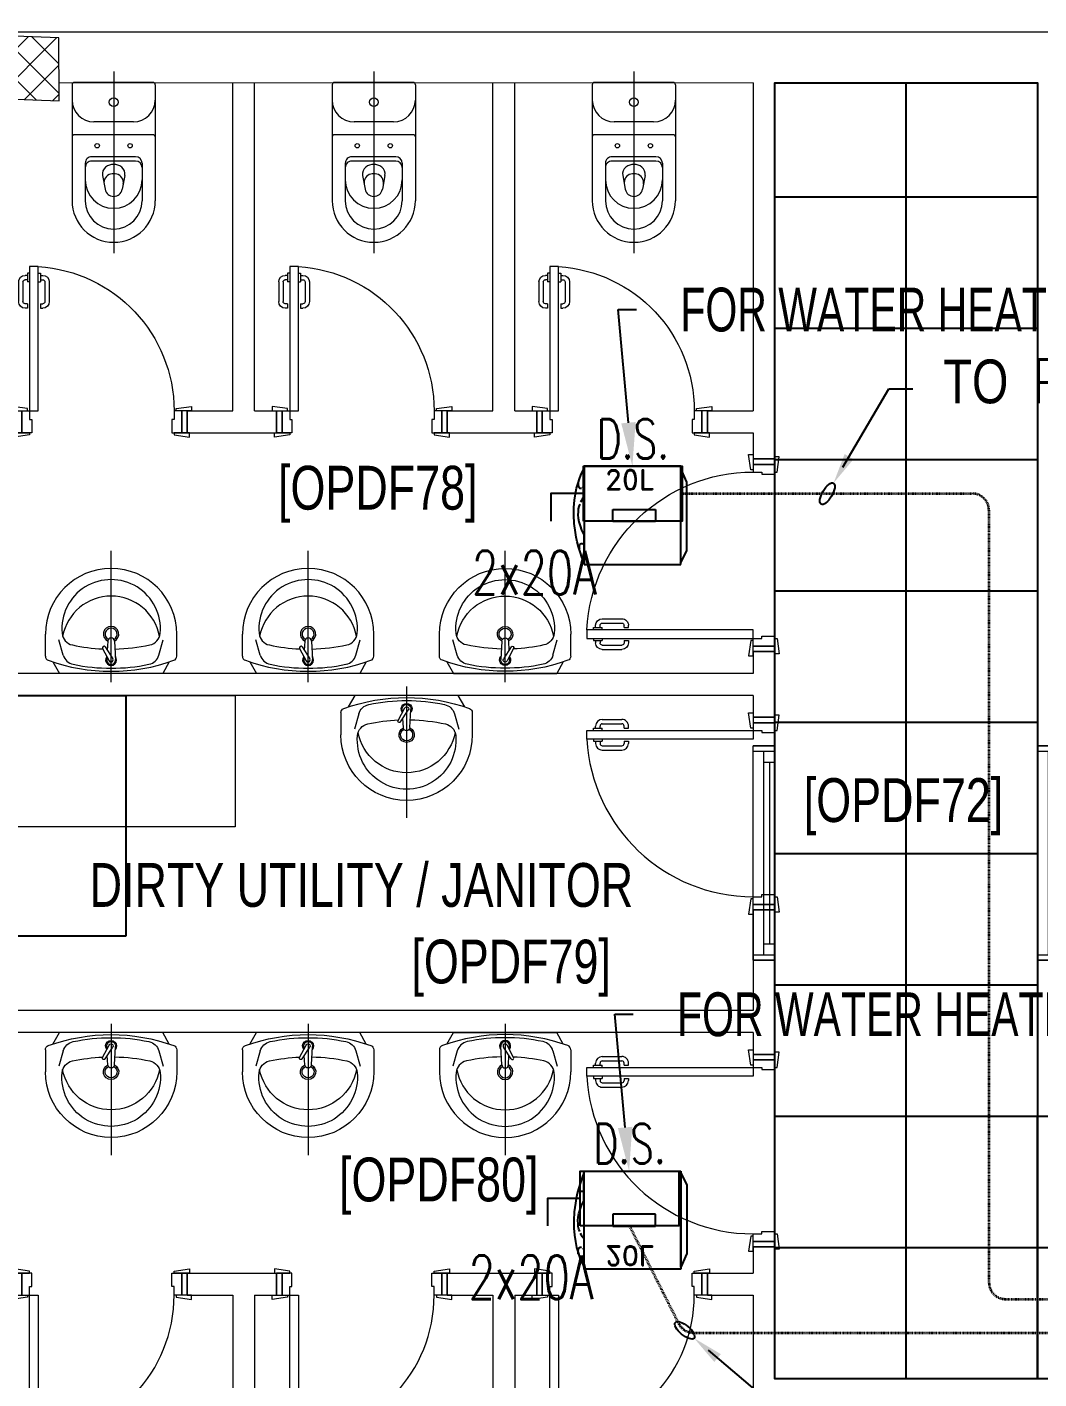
# Model space of a CAD drawing. Extents: x -178977 to 231842, y -29287 to 19916.
# Drawn here: x -1366 to 3257, y 2687 to 8863 of the extents above; entities that cross this region are included whole.
import ezdxf
from ezdxf import colors
from ezdxf.entities.mleader import LeaderData, LeaderLine
from ezdxf.enums import TextEntityAlignment as Align
from ezdxf.math import Vec2, Vec3

# ---------------------------------------------------------------- set-up
doc = ezdxf.new("R2010")
doc.units = 0
doc.header["$LTSCALE"] = 0.25
doc.linetypes.add('DASHDOT', pattern=[25.4, 12.7, -6.35, 0, -6.35])
doc.linetypes.add('HIDDEN', pattern=[9.525, 6.35, -3.175])
for name, color, linetype, lineweight in [('01-First Floor-FUR$0$72_EGR_BASE_TEXT', 252, 'Continuous', 5), ('01-First Floor-FUR$0$Aluminum', 251, 'Continuous', 5), ('01-First Floor-FUR$0$C-HYDR-CTCH', 251, 'Continuous', 5), ('01-First Floor-FUR$0$Hatch', 252, 'Continuous', 5), ('01-First Floor-FUR$0$LOADING', 253, 'Continuous', 5), ('01-First Floor-FUR$0$SANIT', 250, 'Continuous', 5), ('01-First Floor-FUR$0$Walls', 251, 'Continuous', 5), ('01-First Floor-FUR$0$Wooden Joinery', 251, 'Continuous', 5), ('E-LITE-CIRC', 6, 'Continuous', 25), ('E-LITE-CLNG-CNDT', 6, 'DASHDOT', 35), ('E-POWR-CIRC-NUMB', 6, 'Continuous', 25), ('E-POWR-CLNG-CNDT', 6, 'DASHDOT', 35), ('E-POWR-CTRL-NUMB', 6, 'Continuous', 25), ('E-POWR-FLOR-CNDT', 6, 'HIDDEN', 25), ('E-POWR-TEXT', 6, 'Continuous', 25)]:
    doc.layers.add(name, color=color, linetype=linetype, lineweight=lineweight)
for name, color, linetype in [('01-First Floor-FUR$0$FALSE CEILING', 251, 'Continuous'), ('CARTOUCHE', 254, 'Continuous'), ('E-POWR-IDEN', 101, 'Continuous'), ('e-powr-swch @ 100', 191, 'Continuous'), ('PW-ACCESSORIES', 253, 'Continuous')]:
    doc.layers.add(name, color=color, linetype=linetype)
doc.styles.add('01-First Floor-FUR$0$X3G_ENTITY_9EC9', font='swisscl.ttf', dxfattribs={"height": 0.2})
doc.styles.add('01-First Floor-FUR$0$X3G_ENTITY_9F38', font='swisscl.ttf', dxfattribs={"height": 0.2})
doc.styles.add('DC_Elc_Romans', font='elc_romans.shx', dxfattribs={"width": 0.7})
doc.styles.add('DC_SIMPLEX', font='SIMPLEX.shx', dxfattribs={"width": 0.7})
doc.styles.add('ROMAND', font='romand.shx')

# ---------------------------------------------------------------- blocks, each defined once
blk = doc.blocks.new('01-First Floor-FUR$0$A$C72370EFE')
at = {"layer": '01-First Floor-FUR$0$Wooden Joinery'}
for p, q in [((-0.01, -0.04), (-0.02, -0.04)), ((-0.01, -0.06), (-0.02, -0.06)), ((-0.01, -0.03), (-0.01, -0.07)), ((0, -0.03), (-0.01, -0.03)), ((0.04, -0.03), (0.05, -0.03)), ((0.05, -0.03), (0.05, -0.07)), ((0.05, -0.04), (0.06, -0.04)), ((0.05, -0.06), (0.06, -0.06)), ((-0.05, -0.07), (-0.05, -0.16)), ((-0.03, -0.07), (-0.03, -0.16)), ((0, -0.07), (-0.01, -0.07)), ((0.04, -0.07), (0.05, -0.07)), ((0.07, -0.07), (0.07, -0.16)), ((0.09, -0.07), (0.09, -0.16)), ((-0.01, -0.17), (-0.02, -0.17)), ((-0.01, -0.17), (-0.01, -0.19)), ((0.05, -0.17), (0.06, -0.17)), ((0.05, -0.17), (0.05, -0.19)), ((-0.01, -0.19), (-0.02, -0.19)), ((0.05, -0.19), (0.06, -0.19))]:
    blk.add_line(p, q, dxfattribs=at)
for centre, radius, start, end in [((-0.02, -0.07), 0.03, 90, 180), ((-0.02, -0.07), 0.01, 90, 180), ((0.06, -0.07), 0.03, 0, 90), ((0.06, -0.07), 0.01, 0, 90), ((-0.02, -0.16), 0.03, 180, 270), ((-0.02, -0.16), 0.01, 180, 270), ((0.06, -0.16), 0.01, 270, 0), ((0.06, -0.16), 0.03, 270, 0)]:
    blk.add_arc(centre, radius, start, end, dxfattribs=at)
blk = doc.blocks.new('01-First Floor-FUR$0$A$C268A7CF0')
at = {"layer": '01-First Floor-FUR$0$Wooden Joinery'}
for points in [[(80, 758.8), (80, 768.8), (10, 778.8), (10, 758.8)], [(740, 758.8), (740, 768.8), (810, 778.8), (810, 758.8)], [(70, 658.8), (70, 648.8), (0, 638.8), (0, 658.8)], [(120, 658.8), (120, 0), (80, 0), (80, 658.8)], [(750, 658.8), (750, 648.8), (820, 638.8), (820, 658.8)]]:
    blk.add_lwpolyline(points, close=True, dxfattribs=at)
for points in [[(45, 658.8), (45, 758.8), (20, 758.8), (20, 658.8), (45, 658.8)], [(45, 658.8), (80, 658.8), (80, 698.8), (90, 698.8), (90, 758.8), (45, 758.8), (45, 658.8)], [(775, 658.8), (740, 658.8), (740, 698.8), (730, 698.8), (730, 758.8), (775, 758.8), (775, 658.8)], [(775, 658.8), (775, 758.8), (800, 758.8), (800, 658.8), (775, 658.8)]]:
    blk.add_lwpolyline(points, dxfattribs=at)
blk.add_arc((80, 658.8), 660, 273.4748, 0, dxfattribs=at)
at = {"layer": '01-First Floor-FUR$0$Wooden Joinery', "xscale": 999.9999999998854, "yscale": 999.9999999998854, "zscale": 999.9999999998854, "rotation": 180}
blk.add_blockref('01-First Floor-FUR$0$A$C72370EFE', (120, 0), dxfattribs=at)
blk = doc.blocks.new('01-First Floor-FUR$0$A$C5FCA3E6B')
at = {"layer": '01-First Floor-FUR$0$Wooden Joinery'}
for points in [[(80, 858.9), (80, 868.9), (10, 878.9), (10, 858.9)], [(840, 858.9), (840, 868.9), (910, 878.9), (910, 858.9)], [(70, 758.9), (70, 748.9), (0, 738.9), (0, 758.9)], [(120, 758.9), (120, 0), (80, 0), (80, 758.9)], [(850, 758.9), (850, 748.9), (920, 738.9), (920, 758.9)]]:
    blk.add_lwpolyline(points, close=True, dxfattribs=at)
for points in [[(45, 758.9), (45, 858.9), (20, 858.9), (20, 758.9), (45, 758.9)], [(45, 758.9), (80, 758.9), (80, 798.9), (90, 798.9), (90, 858.9), (45, 858.9), (45, 758.9)], [(875, 758.9), (840, 758.9), (840, 798.9), (830, 798.9), (830, 858.9), (875, 858.9), (875, 758.9)], [(875, 758.9), (875, 858.9), (900, 858.9), (900, 758.9), (875, 758.9)]]:
    blk.add_lwpolyline(points, dxfattribs=at)
blk.add_arc((80, 758.9), 760, 273.01713, 0, dxfattribs=at)
at = {"layer": '01-First Floor-FUR$0$Wooden Joinery', "xscale": 999.9999999998854, "yscale": 999.9999999998854, "zscale": 999.9999999998854, "rotation": 180}
blk.add_blockref('01-First Floor-FUR$0$A$C72370EFE', (120, 0), dxfattribs=at)
blk = doc.blocks.new('01-First Floor-FUR$0$lav-manta 60')
at = {"layer": '01-First Floor-FUR$0$SANIT'}
for p, q in [((-0.2658, -0.0529), (-0.2358, 0)), ((-0.2358, 0), (0.2358, 0)), ((0, 0.04), (0, -0.56)), ((0.2658, -0.0529), (0.2358, 0)), ((0.0389, -0.1142), (0.0087, -0.0575)), ((-0.3, -0.0789), (-0.3, -0.18)), ((-0.2185, -0.0841), (-0.2383, -0.1537)), ((-0.015, -0.1473), (-0.0199, -0.064)), ((0.0274, -0.121), (-0.0078, -0.0673)), ((0.015, -0.1473), (0.0174, -0.1057)), ((0.0191, -0.077), (0.0199, -0.064)), ((0.2185, -0.0841), (0.2383, -0.1537)), ((0.3, -0.0789), (0.3, -0.18))]:
    blk.add_line(p, q, dxfattribs=at)
for centre, radius, start, end in [((-0.28, -0.0789), 0.02, 109.82288, 180), ((0, -0.8557), 0.8457, 70.17712, 109.82288), ((-0.1608, -0.1006), 0.06, 101.80862, 164.07939), ((0, -0.8696), 0.8457, 78.19138, 101.80862), ((0, -0.0617), 0.025, 320.74745, 220.36799), ((0, -0.0617), 0.02, 353.26708, 186.68201), ((0, -0.0617), 0.00966, 25.41267, 215.95772), ((0.1608, -0.1006), 0.06, 15.92061, 78.19138), ((0.28, -0.0789), 0.02, 0, 70.17712), ((0, -0.9572), 0.8457, 91.15716, 102.08826), ((0, -0.9572), 0.8457, 88.54856, 88.84398), ((0.0332, -0.1176), 0.00666, 210.68519, 30.68519), ((0, -0.9572), 0.8457, 77.91174, 87.42745), ((0, -0.18), 0.3, 180, 0), ((0, -0.2039), 0.2252, 174.81422, 5.18578), ((-0.1645, -0.189), 0.06, 102.08826, 174.81422), ((0, -0.1282), 0.2252, 190.60973, 349.39027), ((0, -0.18), 0.035, 115.31059, 64.68941), ((0, -0.18), 0.0275, 117.14957, 62.85043), ((0, -0.1473), 0.015, 180, 0), ((0.1645, -0.189), 0.06, 5.18578, 77.91174)]:
    blk.add_arc(centre, radius, start, end, dxfattribs=at)
blk = doc.blocks.new('01-First Floor-FUR$0$WC manta')
at = {"layer": '01-First Floor-FUR$0$SANIT'}
for p, q in [((-0.12, 0.19), (0.41, 0.19)), ((-0.13, 0.18), (-0.13, -0.18)), ((0.109, 0.18), (0.109, -0.18)), ((0.239, 0.13), (0.41, 0.13)), ((0.05, 0.09), (0.05, -0.09)), ((0.209, 0.1), (0.209, -0.1)), ((0.229, 0.1), (0.229, -0.1)), ((-0.18, 0), (0.65, 0)), ((0.2955, 0.051), (0.3581, 0.0393)), ((0.2955, -0.051), (0.3581, -0.0393)), ((0.239, -0.13), (0.41, -0.13)), ((-0.12, -0.19), (0.41, -0.19))]:
    blk.add_line(p, q, dxfattribs=at)
for centre, radius in [((0.159, 0.0752), 0.01), ((-0.04, 0), 0.02), ((0.159, -0.0753), 0.01)]:
    blk.add_circle(centre, radius, dxfattribs=at)
for centre, radius, start, end in [((-0.12, 0.18), 0.01, 90, 180), ((-0.05, 0.09), 0.1, 0, 90), ((0.119, 0.18), 0.01, 90, 180), ((0.41, 0), 0.19, 270, 90), ((0.239, 0.1), 0.03, 90, 180), ((0.259, 0.1), 0.03, 90, 180), ((0.3147, 0), 0.13, 270, 90), ((0.41, 0), 0.13, 270, 90), ((0.3029, 0), 0.0588, 141.52497, 218.47503), ((0.2882, 0.0117), 0.04, 79.42885, 141.52497), ((0.3454, 0), 0.0588, 166.41759, 193.58241), ((0.3271, 0.0044), 0.04, 79.42885, 166.41759), ((0.3507, 0), 0.04, 280.57115, 79.42885), ((0.2882, -0.0117), 0.04, 218.47503, 280.57115), ((0.3271, -0.0044), 0.04, 193.58241, 280.57115), ((-0.05, -0.09), 0.1, 270, 0), ((0.239, -0.1), 0.03, 180, 270), ((0.259, -0.1), 0.03, 180, 270), ((-0.12, -0.18), 0.01, 180, 270), ((0.119, -0.18), 0.01, 180, 270)]:
    blk.add_arc(centre, radius, start, end, dxfattribs=at)
blk = doc.blocks.new('01-First Floor-FUR$0$A$C76ae8329')
at = {"layer": '01-First Floor-FUR$0$Aluminum'}
for p, q in [((202.1, 404.6), (1182.1, 404.6)), ((227.1, 404.6), (227.1, 304.6)), ((1157.1, 404.6), (1157.1, 304.6)), ((227.1, 354.6), (1157.1, 354.6)), ((277.1, 354.6), (277.1, 304.6)), ((1107.1, 329.6), (277.1, 329.6)), ((1107.1, 354.6), (1107.1, 304.6)), ((202.1, 304.6), (1182.1, 304.6))]:
    blk.add_line(p, q, dxfattribs=at)
at = {"layer": '01-First Floor-FUR$0$Walls'}
for p, q in [((202.1, 304.6), (202.1, 404.6)), ((202.1, 304.6), (202.1, 404.6)), ((202.1, 404.6), (202.1, 304.6)), ((1182.1, 304.6), (1182.1, 404.6)), ((1182.1, 304.6), (1182.1, 404.6)), ((1182.1, 404.6), (1182.1, 304.6))]:
    blk.add_line(p, q, dxfattribs=at)
blk = doc.blocks.new('01-First Floor-FUR$0$cabinet')
at = {"layer": '01-First Floor-FUR$0$LOADING'}
for p, q in [((-73442.3, -98322.6, 0), (-73442.3, -97222.6, 0)), ((-73442.3, -97222.6, 0), (-72842.3, -97222.6, 0)), ((-72842.3, -97222.6, 0), (-72842.3, -98322.6, 0)), ((-72842.3, -98322.6, 0), (-73442.3, -98322.6, 0))]:
    blk.add_line(p, q, dxfattribs=at)
blk = doc.blocks.new('01-First Floor-FUR')
at = {"layer": '01-First Floor-FUR$0$Hatch'}
h = blk.add_hatch(dxfattribs=at)
h.set_pattern_fill('ANSI37', color=256, scale=30)
h.set_pattern_definition([(45, (-1823.345, -13062.25), (-67.35192, 67.35192), []), (135, (-1823.345, -13062.25), (-67.35192, -67.35192), [])])
h.paths.add_polyline_path([(49129.3, 8855.6), (48525.4, 8847.5), (48529.3, 8559.1), (49133.2, 8567.2)])
h.paths.add_polyline_path([(41968.6, 8847.9), (41385, 8842.5), (41365.1, 8551.1), (41948.6, 8556.5)])
h.paths.add_polyline_path([(27591.6, 8840.5), (26992.5, 8836.4), (26986.8, 8543.4), (27585.9, 8547.5)])
h.paths.add_polyline_path([(34776.8, 8842.7), (34175.6, 8835.2), (34167.4, 8549.5), (34768.6, 8557)])
h.paths.add_polyline_path([(20372.4, 8849.8), (19765.9, 8827.9), (19780.4, 8535.4), (20386.9, 8557.2)])
h.paths.add_polyline_path([(13635.8, 8839.4), (12413.8, 8863.3), (12407.4, 8567.2), (13629.3, 8543.3)])
h.paths.add_polyline_path([(13649.8, 1639.3), (12434.8, 1623.6), (12421.4, 1331.2), (13636.4, 1346.9)])
h.paths.add_polyline_path([(13623.8, -5553.9), (12420.7, -5569.8), (12415, -5862.9), (13618.1, -5846.9)])
h.paths.add_polyline_path([(13642.3, -12752.6), (12445.6, -12764), (12448.4, -13058.5), (13645.1, -13047)])
h.paths.add_polyline_path([(6007.3, -12750.5), (5403.7, -12754.2), (5414.4, -13039.6), (6017.9, -13035.9)])
h.paths.add_polyline_path([(5991.8, -5552.5), (5395, -5550.9), (5394.9, -5852.1), (5991.7, -5853.6)])
h.paths.add_polyline_path([(6001.7, 1637.1), (5382.4, 1638.3), (5371.8, 1335.4), (5991.1, 1334.1)])
h.paths.add_polyline_path([(5978.4, 8816.5), (5377.7, 8830.9), (5374.1, 8541.3), (5974.8, 8526.8)])
h.paths.add_polyline_path([(-1220.7, 8814.6), (-1823.3, 8837.3), (-1821.5, 8549), (-1218.8, 8526.3)])
h.paths.add_polyline_path([(-1213, -5563.7), (-1815, -5570.7), (-1811.6, -5862.3), (-1209.6, -5855.3)])
h.paths.add_polyline_path([(-1195.5, -12758.3), (-1793.9, -12759.3), (-1789, -13060), (-1190.6, -13059)])
h.paths.add_polyline_path([(20391.2, -12745), (19785.5, -12758), (19791.3, -13059.2), (20396.9, -13046.2)])
h.paths.add_polyline_path([(20384.7, -5552.6), (19790.3, -5570.1), (19792.4, -5866.7), (20386.8, -5849.1)])
h.paths.add_polyline_path([(20376, 1655.5), (19777, 1647.8), (19781.1, 1347.6), (20380, 1355.3)])
h.paths.add_polyline_path([(27576.3, 1640.2), (26974.4, 1644.9), (26978.6, 1352.8), (27580.6, 1348.1)])
h.paths.add_polyline_path([(27580.1, -5542.5), (26976.2, -5560), (26989.7, -5860.1), (27589.8, -5839.1)])
h.paths.add_polyline_path([(27596.2, -12758.5), (26992.3, -12751.9), (26990, -13037.6), (27593.8, -13044.2)])
h.paths.add_polyline_path([(34794.7, -12748), (34197.4, -12762.6), (34206.4, -13062.3), (34803.7, -13047.7)])
h.paths.add_polyline_path([(34787.4, -5559.7), (34186.1, -5557.7), (34187.2, -5855), (34788.5, -5856.9)])
h.paths.add_polyline_path([(34750.9, 1644.2), (34170.1, 1648.9), (34189.8, 1359), (34770.6, 1354.3)])
h.paths.add_polyline_path([(41954.3, 1643.4), (41356.7, 1657.2), (41358.7, 1365.3), (41956.3, 1351.5)])
h.paths.add_polyline_path([(41955.3, -5555.1), (41386.9, -5562.7), (41388.7, -5856.9), (41957.1, -5849.3)])
h.paths.add_polyline_path([(41992.3, -12752.3), (41387.1, -12754.9), (41388.4, -13059.5), (41993.7, -13056.8)])
h.paths.add_polyline_path([(49166.6, -12752.8), (48578.6, -12736.7), (48565.4, -13043.9), (49153.3, -13060)])
h.paths.add_polyline_path([(49150.8, -5553.4), (48547.6, -5552.3), (48545.6, -5848.8), (49148.8, -5849.9)])
at = {"layer": '01-First Floor-FUR$0$C-HYDR-CTCH', "elevation": 0, "flags": 128}
blk.add_lwpolyline([(-1821.5, 8549), (-1218.8, 8526.3), (-1220.7, 8814.6), (-1823.3, 8837.3), (-1821.5, 8549)], dxfattribs=at)
at = {"layer": '01-First Floor-FUR$0$FALSE CEILING', "linetype": 'Continuous'}
for p, q in [((2651, 2686.9), (2651, 8608.6)), ((2051, 8086.9), (3250.4, 8086.9)), ((2051, 7486.9), (3250.4, 7486.9)), ((2051, 6886.9), (3250.4, 6886.9)), ((2051, 6286.9), (3250.4, 6286.9)), ((2051, 5686.9), (3250.4, 5686.9)), ((2051, 5086.9), (3250.4, 5086.9)), ((2051, 4486.9), (3250.4, 4486.9)), ((2051, 3886.9), (3250.4, 3886.9)), ((2051, 3286.9), (3250.4, 3286.9)), ((3250.4, 3286.9), (8296.4, 3286.9))]:
    blk.add_line(p, q, dxfattribs=at)
at = {"layer": '01-First Floor-FUR$0$FALSE CEILING'}
for p, q in [((-1514, 5810, -0.1), (-914, 5810, -0.1)), ((-914, 5810, -0.1), (-914, 4710, -0.1)), ((-914, 4710, -0.1), (-1514, 4710, -0.1))]:
    blk.add_line(p, q, dxfattribs=at)
for points in [[(3250.4, 2686.9), (2051, 2686.9), (2051, 8608.6), (3250.4, 8608.6)], [(3250.4, 3886.9), (8296.4, 3886.9), (8296.4, 2686.9), (3250.4, 2686.9)]]:
    blk.add_lwpolyline(points, close=True, dxfattribs=at)
at = {"layer": '01-First Floor-FUR$0$Walls'}
for p, q in [((6036.2, 8840), (-1414, 8840)), ((1951, 8608.6, 0), (-1219.3, 8607.2, 0)), ((-425.7, 7110), (-425.7, 8610)), ((-325.7, 7110), (-325.7, 8610)), ((762.7, 7110), (762.7, 8610)), ((862.7, 7110), (862.7, 8610)), ((1951, 8608.6), (1951, 7110)), ((3250.4, 8609.1, 0), (2051, 8608.6, 0)), ((2051, 8608.6), (2051, 6890)), ((3250.4, 8609.1), (3250.4, 3886.9)), ((-634, 7110), (-425.7, 7110)), ((-634, 7110), (-634, 7010)), ((-325.7, 7110), (-225.7, 7110)), ((-225.7, 7110), (-225.7, 7010)), ((554.3, 7110), (554.3, 7010)), ((554.3, 7110), (762.7, 7110)), ((862.7, 7110), (962.7, 7110)), ((962.7, 7110), (962.7, 7010)), ((1742.7, 7110), (1742.7, 7010)), ((1742.7, 7110), (1951, 7110)), ((-634, 7010), (-225.7, 7010)), ((554.3, 7010), (962.7, 7010)), ((1742.7, 7010), (1951, 7010)), ((1951, 7010), (1951, 6890)), ((1951, 6890), (2051, 6890)), ((1951, 6010), (1951, 5910)), ((1951, 6010), (2051, 6010)), ((2051, 6010), (2051, 5710)), ((1951, 5910), (-1514, 5910)), ((1951, 5810), (-1514, 5810)), ((1951, 5810), (1951, 5710)), ((1951, 5710), (2051, 5710)), ((1951, 4830), (1951, 4370)), ((1951, 4830), (2051, 4830)), ((2051, 4830), (2051, 4170)), ((1951, 4370), (-1514, 4370)), ((1951, 4270), (-1514, 4270)), ((1951, 4270), (1951, 4170)), ((1951, 4170), (2051, 4170)), ((4066.4, 3886.9), (3250.4, 3886.9)), ((1951, 3290), (1951, 3170)), ((1951, 3290), (2051, 3290)), ((2051, 3290), (2051, 2686.9)), ((-634, 3170), (-225.7, 3170)), ((-634, 3070), (-634, 3170)), ((-225.7, 3070), (-225.7, 3170)), ((554.3, 3070), (554.3, 3170)), ((554.3, 3170), (962.7, 3170)), ((962.7, 3070), (962.7, 3170)), ((1742.7, 3070), (1742.7, 3170)), ((1742.7, 3170), (1951, 3170)), ((-634, 3070), (-425.7, 3070)), ((-425.7, 3070), (-425.7, 1570)), ((-325.7, 3070), (-325.7, 1570)), ((-325.7, 3070), (-225.7, 3070)), ((554.3, 3070), (762.7, 3070)), ((762.7, 3070), (762.7, 1570)), ((862.7, 3070), (862.7, 1570)), ((862.7, 3070), (962.7, 3070)), ((1742.7, 3070), (1951, 3070)), ((1951, 3070), (1951, 1565))]:
    blk.add_line(p, q, dxfattribs=at)
at = {"rotation": 90}
for p in [(2355.6, 4397.9), (3655, 4397.9)]:
    blk.add_blockref('01-First Floor-FUR$0$A$C76ae8329', p, dxfattribs=at)
at = {"layer": '01-First Floor-FUR$0$SANIT'}
for name, p, xscale, yscale, zscale, rotation in [('01-First Floor-FUR$0$WC manta', (-969.8, 8480), 999.9999999999995, 999.9999999999995, 999.9999999999995, 270), ('01-First Floor-FUR$0$WC manta', (218.5, 8480), 999.9999999999995, 999.9999999999995, 999.9999999999995, 270), ('01-First Floor-FUR$0$WC manta', (1406.8, 8480), 999.9999999999995, 999.9999999999995, 999.9999999999995, 270), ('01-First Floor-FUR$0$lav-manta 60', (-981.5, 5910), 1000.000000000223, 1000.000000000223, 1000.000000000223, 180), ('01-First Floor-FUR$0$lav-manta 60', (-81.5, 5910), 1000.000000000223, 1000.000000000223, 1000.000000000223, 180), ('01-First Floor-FUR$0$lav-manta 60', (818.5, 5910), -1000.000000000223, 1000.000000000223, 1000.000000000223, 180)]:
    blk.add_blockref(name, p, dxfattribs=dict(at, xscale=xscale, yscale=yscale, zscale=zscale, rotation=rotation))
at = {"layer": '01-First Floor-FUR$0$SANIT', "yscale": 1000.000000000223, "zscale": 1000.000000000223}
for p, xscale in [((368.5, 5810), -1000.000000000223), ((-981.5, 4270), -1000.000000000223), ((-81.5, 4270), -1000.000000000223), ((818.5, 4270), 1000.000000000223)]:
    blk.add_blockref('01-First Floor-FUR$0$lav-manta 60', p, dxfattribs=dict(at, xscale=xscale))
at = {"layer": '01-First Floor-FUR$0$Walls', "rotation": 89.99999999999562}
blk.add_blockref('01-First Floor-FUR$0$cabinet', (-98736.6, 78652.3, 0), dxfattribs=at)
at = {"layer": '01-First Floor-FUR$0$Wooden Joinery', "xscale": -1}
for name, p, rotation in [('01-First Floor-FUR$0$A$C268A7CF0', (-1434, 7768.8), 180), ('01-First Floor-FUR$0$A$C268A7CF0', (-245.7, 7768.8), 180), ('01-First Floor-FUR$0$A$C268A7CF0', (942.7, 7768.8), 180), ('01-First Floor-FUR$0$A$C5FCA3E6B', (1192.1, 5990), 270)]:
    blk.add_blockref(name, p, dxfattribs=dict(at, rotation=rotation))
at = {"layer": '01-First Floor-FUR$0$Wooden Joinery', "rotation": 270}
for p in [(1192.1, 5730), (1192.1, 4190)]:
    blk.add_blockref('01-First Floor-FUR$0$A$C5FCA3E6B', p, dxfattribs=at)
at = {"layer": '01-First Floor-FUR$0$Wooden Joinery'}
for p in [(-1434, 2411.2), (-245.7, 2411.2), (942.7, 2411.2)]:
    blk.add_blockref('01-First Floor-FUR$0$A$C268A7CF0', p, dxfattribs=at)
at = {"layer": '01-First Floor-FUR$0$72_EGR_BASE_TEXT', "char_height": 200, "attachment_point": 2}
for s, insert, style in [('[OPDF78]', (236.7, 6858.7), '01-First Floor-FUR$0$X3G_ENTITY_9F38'), ('[OPDF72]', (2638.5, 5431.6, 0), '01-First Floor-FUR$0$X3G_ENTITY_9F38'), ('DIRTY UTILITY / JANITOR', (161.9, 5043.8, -0.1), '01-First Floor-FUR$0$X3G_ENTITY_9EC9'), ('[OPDF79]', (846.1, 4694, -0.1), '01-First Floor-FUR$0$X3G_ENTITY_9F38'), ('[OPDF80]', (515.3, 3698.3), '01-First Floor-FUR$0$X3G_ENTITY_9F38')]:
    blk.add_mtext(s, dxfattribs=dict(at, insert=insert, style=style))
blk = doc.blocks.new('EWHTOP VIEW80')
for p, q in [((46581.9, -910719), (46586.3, -910709.6)), ((46586.3, -910709.6), (46589.9, -910703.7)), ((46589.9, -910703.7), (46590.9, -910701.9)), ((47031.9, -910691.6), (46590.9, -910691.6)), ((46590.9, -910691.6), (46590.9, -911140.2)), ((46590.9, -910701.9), (46590.9, -910860.4)), ((47031.9, -910701), (47030.5, -911133.5)), ((47031.9, -911140.2), (47031.9, -910691.6)), ((47060.6, -910763.9), (47031.9, -910701)), ((46556.2, -910791.3), (46563, -910768.4)), ((46563, -910768.4), (46569.3, -910748.2)), ((46563.9, -910760.3), (46563.9, -910762.6)), ((46563.9, -910762.6), (46563.9, -910767.9)), ((46563.9, -910767.9), (46564.3, -910775.6)), ((46564.3, -910775.6), (46565.7, -910783.2)), ((46569.3, -910748.2), (46576, -910732)), ((46576, -910732), (46581.9, -910719)), ((47060.6, -911077.8), (47060.6, -910763.9)), ((46546.4, -910847), (46550.9, -910817.8)), ((46550.9, -910817.8), (46556.2, -910791.3)), ((46565.7, -910783.2), (46568.4, -910789.5)), ((46568.4, -910789.5), (46570.2, -910791.3)), ((46570.2, -910791.3), (46572.9, -910792.2)), ((46572.9, -910792.2), (46575.6, -910792.2)), ((46575.6, -910792.2), (46579.2, -910790.8)), ((46585.5, -910836.6), (46581.9, -910841.6)), ((46583.2, -910787.7), (46587.7, -910782.8)), ((46588.2, -910833.1), (46585.5, -910836.6)), ((46590.9, -910830.4), (46588.2, -910833.1)), ((46543.2, -910914.8), (46543.7, -910879.8)), ((46543.7, -910879.8), (46546.4, -910847)), ((46563, -910899.1), (46562.5, -910913.5)), ((46564.3, -910886.1), (46563, -910899.1)), ((46567, -910874.8), (46564.3, -910886.1)), ((46570.6, -910864.5), (46567, -910874.8)), ((46578.3, -910847.9), (46574.2, -910855.5)), ((46581.9, -910841.6), (46578.3, -910847.9)), ((46590.9, -910860.4), (46589.5, -911131.3)), ((46722, -910943.5), (46722, -910888.3)), ((46722, -910888.3), (46916.4, -910888.3)), ((46916.4, -910888.3), (46916.4, -910943.5)), ((46545.5, -910953), (46543.2, -910914.8)), ((46550.9, -910993.8), (46545.5, -910953)), ((46562.5, -910913.5), (46563.9, -910929.2)), ((46563.9, -910929.2), (46566.6, -910945.8)), ((46566.6, -910945.8), (46572, -910963.7)), ((46572, -910963.7), (46579.2, -910983.1)), ((46916.4, -910943.5), (46722, -910943.5)), ((46554.5, -911014.9), (46550.9, -910993.8)), ((46559.4, -911036.9), (46554.5, -911014.9)), ((46579.2, -910983.1), (46589.5, -911004.2)), ((46565.2, -911059.4), (46559.4, -911036.9)), ((46572, -911082.7), (46565.2, -911059.4)), ((46569.3, -911050.9), (46568.4, -911057.2)), ((46568.4, -911057.2), (46568.4, -911061.6)), ((46568.4, -911061.6), (46569.7, -911067)), ((46572.4, -911047.3), (46569.3, -911050.9)), ((46580.1, -911106.6), (46572, -911082.7)), ((46576.9, -911045.9), (46572.4, -911047.3)), ((46581.9, -911046.4), (46576.9, -911045.9)), ((46586.3, -911047.3), (46581.9, -911046.4)), ((46590.9, -911048.6), (46586.3, -911047.3)), ((47030.5, -911133.5), (47060.6, -911077.8)), ((46589.5, -911131.3), (46580.1, -911106.6)), ((46589.5, -911131.3), (46589.5, -911131.3)), ((46590.9, -911140.2), (47031.9, -911140.2)), ((47030.5, -911133.5), (47030.5, -911133.5))]:
    blk.add_line(p, q)
at = {"layer": 'CARTOUCHE', "insert": (46624.8, -910753.2), "char_height": 90, "attachment_point": 4, "style": 'ROMAND'}
blk.add_mtext(' 20L', dxfattribs=at)
blk = doc.blocks.new('A$C0C9916F8')
at = {"layer": 'PW-ACCESSORIES', "linetype": 'Continuous'}
blk.add_blockref('EWHTOP VIEW80', (-42597.4, 907708.1, 14.8), dxfattribs=at)
at = {"layer": 'PW-ACCESSORIES', "linetype": 'Continuous', "xscale": -1, "rotation": 180}
blk.add_blockref('EWHTOP VIEW80', (-42597.4, -917343.3, 14.8), dxfattribs=at)
blk = doc.blocks.new('*U52')
blk.add_lwpolyline([(-2.25, -2.5), (-2.25, 0), (2.25, 0), (2.25, -2.5)], close=True)
blk.add_lwpolyline([(-2.25, -1.25), (-3.75, -1.25), (-3.75, -2.5)])
at = {"layer": 'E-POWR-CIRC-NUMB', "style": 'DC_SIMPLEX', "width": 0.7, "flags": 8}
blk.add_attdef('CIRCUIT', (4.233, 3.688), '', height=2, rotation=360, dxfattribs=at)
at = {"layer": 'E-POWR-CTRL-NUMB', "style": 'DC_SIMPLEX', "width": 0.7, "flags": 8}
blk.add_attdef('AMPER', text='', height=2, rotation=360, dxfattribs=at).set_placement((4.233, 1.25), align=Align.MIDDLE_LEFT)
at = {"layer": 'E-POWR-IDEN', "style": 'DC_SIMPLEX', "width": 0.7, "flags": 8}
blk.add_attdef('TYPE', text='', height=1.8, rotation=180, dxfattribs=at).set_placement((0, -1.25), align=Align.MIDDLE_CENTER)
blk = doc.blocks.new('ARR0W')
at = {"color": 45}
blk.add_ellipse((0, 0), major_axis=(0.4, 0), ratio=0.4, dxfattribs=at)
at = {"color": 45, "ltscale": 0.5}
blk.add_solid([(-1.4, 0.167), (-0.4, 0), (-1.4, -0.167)], dxfattribs=at)
blk = doc.blocks.new('*U53')
blk.add_lwpolyline([(-2.25, -2.5), (-2.25, 0), (2.25, 0), (2.25, -2.5)], close=True)
blk.add_lwpolyline([(-2.25, -1.25), (-3.75, -1.25), (-3.75, -2.5)])
at = {"layer": 'E-POWR-CIRC-NUMB', "style": 'DC_SIMPLEX', "width": 0.7, "flags": 8}
blk.add_attdef('CIRCUIT', (4.233, 3.688), '', height=2, rotation=360, dxfattribs=at)
at = {"layer": 'E-POWR-CTRL-NUMB', "style": 'DC_SIMPLEX', "width": 0.7, "flags": 8}
blk.add_attdef('AMPER', text='', height=2, rotation=360, dxfattribs=at).set_placement((4.233, 1.25), align=Align.MIDDLE_LEFT)
at = {"layer": 'E-POWR-IDEN', "style": 'DC_SIMPLEX', "width": 0.7, "flags": 8}
blk.add_attdef('TYPE', text='', height=1.8, rotation=180, dxfattribs=at).set_placement((0, -1.25), align=Align.MIDDLE_CENTER)

msp = doc.modelspace()

# ---------------------------------------------------------------- linework, layer by layer
at = {"layer": 'E-POWR-CLNG-CNDT', "elevation": 14.8}
for points in [[(1627.2, 6731.5), (2953.9, 6731.5, -0.414214), (3028.9, 6656.5), (3028.9, 3127.1, 0.414214), (3103.9, 3052.1), (6253.3, 3052.1)], [(1387, 3384.9), (1611.7, 2939.2, 0.283211), (1678.7, 2898), (6253.3, 2898)]]:
    msp.add_lwpolyline(points, format="xyb", dxfattribs=at)

# ---------------------------------------------------------------- block references
at = {"layer": 'E-LITE-CLNG-CNDT'}
msp.add_blockref('01-First Floor-FUR', (0, 0), dxfattribs=at)
at = {"layer": 'E-POWR-FLOR-CNDT'}
msp.add_blockref('A$C0C9916F8', (-2814, 9840), dxfattribs=at)
at = {"layer": 'e-powr-swch @ 100'}
ref = msp.add_blockref('*U52', (1402.2, 6856.5, 14.8), dxfattribs=dict(at, xscale=100, yscale=100, zscale=100))
ref.add_attrib('TYPE', 'D.S.', dxfattribs={"layer": 'E-POWR-IDEN', "height": 180, "rotation": 360, "style": 'DC_SIMPLEX', "width": 0.7, "flags": 8}).set_placement((1402.2, 6981.5, 14.8), align=Align.MIDDLE_CENTER)
ref.add_attrib('AMPER', '2x20A', dxfattribs={"layer": 'E-POWR-CTRL-NUMB', "height": 200, "rotation": 360, "style": 'DC_SIMPLEX', "width": 0.7, "flags": 8}).set_placement((667.1, 6371, 14.8), align=Align.MIDDLE_LEFT)
ref = msp.add_blockref('*U53', (1387, 3636.9, 14.8), dxfattribs=dict(at, xscale=100, yscale=100, zscale=100))
ref.add_attrib('TYPE', 'D.S.', dxfattribs={"layer": 'E-POWR-IDEN', "height": 180, "rotation": 360, "style": 'DC_SIMPLEX', "width": 0.7, "flags": 8}).set_placement((1387, 3761.9, 14.8), align=Align.MIDDLE_CENTER)
ref.add_attrib('AMPER', '2x20A', dxfattribs={"layer": 'E-POWR-CTRL-NUMB', "height": 200, "rotation": 360, "style": 'DC_SIMPLEX', "width": 0.7, "flags": 8}).set_placement((651.9, 3151.4, 14.8), align=Align.MIDDLE_LEFT)

# ---------------------------------------------------------------- leaders
at = {"layer": 'E-LITE-CIRC'}
ml = msp.add_multileader_mtext('Standard', dxfattribs=at)
ml.set_content('{\\Fdc_el_romans|c0;\\W0.8;TO\\Fromans|c0; \\Fsimplex|c0;PP-F1/M1}', color=256, style='DC_SIMPLEX')
ml.set_leader_properties()
ml.set_arrow_properties(name='ARR0W')
ml.build(insert=Vec2(0, 0))
ml.multileader.update_dxf_attribs({"dogleg_length": 200, "arrow_head_size": 140, "scale": 100})
ctx = ml.context
ctx.base_point, ctx.scale, ctx.char_height, ctx.arrow_head_size, ctx.landing_gap_size, ctx.plane_origin, ctx.plane_x_axis, ctx.plane_y_axis = Vec3(2680.5, 7211, 14.8), 100, 200, 140, 140, Vec3(9293.6, -2664, 14.8), Vec3(1, 0.000001, 0), Vec3(-0.000001, 1, 0)
notes = []
notes.append((ctx, [(0, (1, 1, 0), (2571.7, 7211, 14.8), (1, 0.000001, 0), 108.8, [(0, [(2290.5, 6731.5, 14.8)], 0, [])])]))
ctx.mtext.insert, ctx.mtext.text_direction, ctx.mtext.rotation, ctx.mtext.flow_direction = Vec3(2820.5, 7344.4, 14.8), Vec3(1, 0.000001, 0), 0.000001, 5
ml = msp.add_multileader_mtext('Standard', dxfattribs=at)
ml.set_content('{\\Fdc_el_romans|c0;\\W0.8;TO\\Fromans|c0; \\Fsimplex|c0;PP-\\Fdc_el_romans|c0;F1\\Fsimplex|c0;/M40}', color=256, style='DC_SIMPLEX')
ml.set_leader_properties()
ml.set_arrow_properties(name='ARR0W')
ml.build(insert=Vec2(0, 0))
ml.multileader.update_dxf_attribs({"dogleg_length": 200, "arrow_head_size": 140, "scale": 100})
ctx = ml.context
ctx.base_point, ctx.scale, ctx.char_height, ctx.arrow_head_size, ctx.landing_gap_size, ctx.plane_origin, ctx.plane_x_axis, ctx.plane_y_axis = Vec3(40655.2, 5275, -0.1), 100, 200, 140, 140, Vec3(55815.5, -1816.1, -0.1), Vec3(1, 0.000001, 0), Vec3(-0.000001, 1, 0)
ctx.text_align_type = 2
notes.append((ctx, [(1, (1, 1, 0), (42895.4, 5275, -0.1), (-1, -0.000001, 0), 108.8, [(0, [(43471.9, 4539.4, -0.1)], 0, [])])]))
ctx.mtext.insert, ctx.mtext.text_direction, ctx.mtext.rotation, ctx.mtext.width, ctx.mtext.alignment, ctx.mtext.flow_direction = Vec3(42646.6, 5408.3, -0.1), Vec3(1, 0.000001, 0), 0.000001, 2216.233, 3, 5
ml = msp.add_multileader_mtext('Standard', dxfattribs=at)
ml.set_content('{\\Fdc_el_romans|c0;\\W0.8;TO\\Fromans|c0; \\Fsimplex|c0;PP-F1/M2}', color=256, style='DC_SIMPLEX')
ml.set_leader_properties()
ml.set_arrow_properties(name='ARR0W')
ml.build(insert=Vec2(0, 0))
ml.multileader.update_dxf_attribs({"dogleg_length": 200, "arrow_head_size": 140, "scale": 100})
ctx = ml.context
ctx.base_point, ctx.scale, ctx.char_height, ctx.arrow_head_size, ctx.landing_gap_size, ctx.plane_origin, ctx.plane_x_axis, ctx.plane_y_axis = Vec3(2368.5, 2384.3, 14.8), 100, 200, 140, 140, Vec3(9390.3, -6100.9, 14.8), Vec3(1, 0.000001, 0), Vec3(-0.000001, 1, 0)
notes.append((ctx, [(0, (1, 1, 0), (2259.7, 2384.3, 14.8), (1, 0.000001, 0), 108.8, [(0, [(1639.3, 2909.1, 14.8)], 0, [])])]))
ctx.mtext.insert, ctx.mtext.text_direction, ctx.mtext.rotation, ctx.mtext.flow_direction = Vec3(2508.5, 2517.6, 14.8), Vec3(1, 0.000001, 0), 0.000001, 5
at = {"layer": 'E-POWR-TEXT'}
ml = msp.add_multileader_mtext('Standard', dxfattribs=at)
ml.set_content('FOR WATER HEATER ', color=256, style='DC_Elc_Romans')
ml.set_leader_properties(color=45)
ml.build(insert=Vec2(0, 0))
ml.multileader.update_dxf_attribs({"dogleg_length": 2, "arrow_head_size": 200, "scale": 100})
ctx = ml.context
ctx.base_point, ctx.scale, ctx.char_height, ctx.arrow_head_size, ctx.landing_gap_size, ctx.plane_origin = Vec3(1419.2, 7572.6, 14.8), 100, 200, 200, 200, Vec3(-783, 5779.4, 14.8)
notes.append((ctx, [(0, (1, 1, 0), (1334.5, 7572.6, 14.8), (1, 0), 84.7, [(0, [(1400, 6856.5, 14.8)], 0, [])])]))
ctx.mtext.insert, ctx.mtext.flow_direction = Vec3(1619.2, 7672.6, 14.8), 5
ml = msp.add_multileader_mtext('Standard', dxfattribs=at)
ml.set_content('FOR WATER HEATER ', color=256, style='DC_Elc_Romans')
ml.set_leader_properties(color=45)
ml.build(insert=Vec2(0, 0))
ml.multileader.update_dxf_attribs({"dogleg_length": 2, "arrow_head_size": 200, "scale": 100})
ctx = ml.context
ctx.base_point, ctx.scale, ctx.char_height, ctx.arrow_head_size, ctx.landing_gap_size, ctx.plane_origin = Vec3(1404, 4353, 14.8), 100, 200, 200, 200, Vec3(-798.1, 2559.7, 14.8)
notes.append((ctx, [(0, (1, 1, 0), (1319.3, 4353, 14.8), (1, 0), 84.7, [(0, [(1384.8, 3636.9, 14.8)], 0, [])])]))
ctx.mtext.insert, ctx.mtext.flow_direction = Vec3(1604, 4453, 14.8), 5
for ctx, leaders in notes:
    for number, flags, end, landing, length, lines in leaders:
        leader = LeaderData()
        leader.index, (leader.has_last_leader_line, leader.has_dogleg_vector, leader.attachment_direction) = number, flags
        leader.last_leader_point, leader.dogleg_vector, leader.dogleg_length = Vec3(end), Vec3(landing), length
        for number, points, colour, breaks in lines:
            line = LeaderLine()
            line.index, line.vertices, line.color, line.breaks = number, Vec3.list(points), colors.encode_raw_color(colour), breaks
            leader.lines.append(line)
        ctx.leaders.append(leader)

doc.saveas('drawing.dxf')
